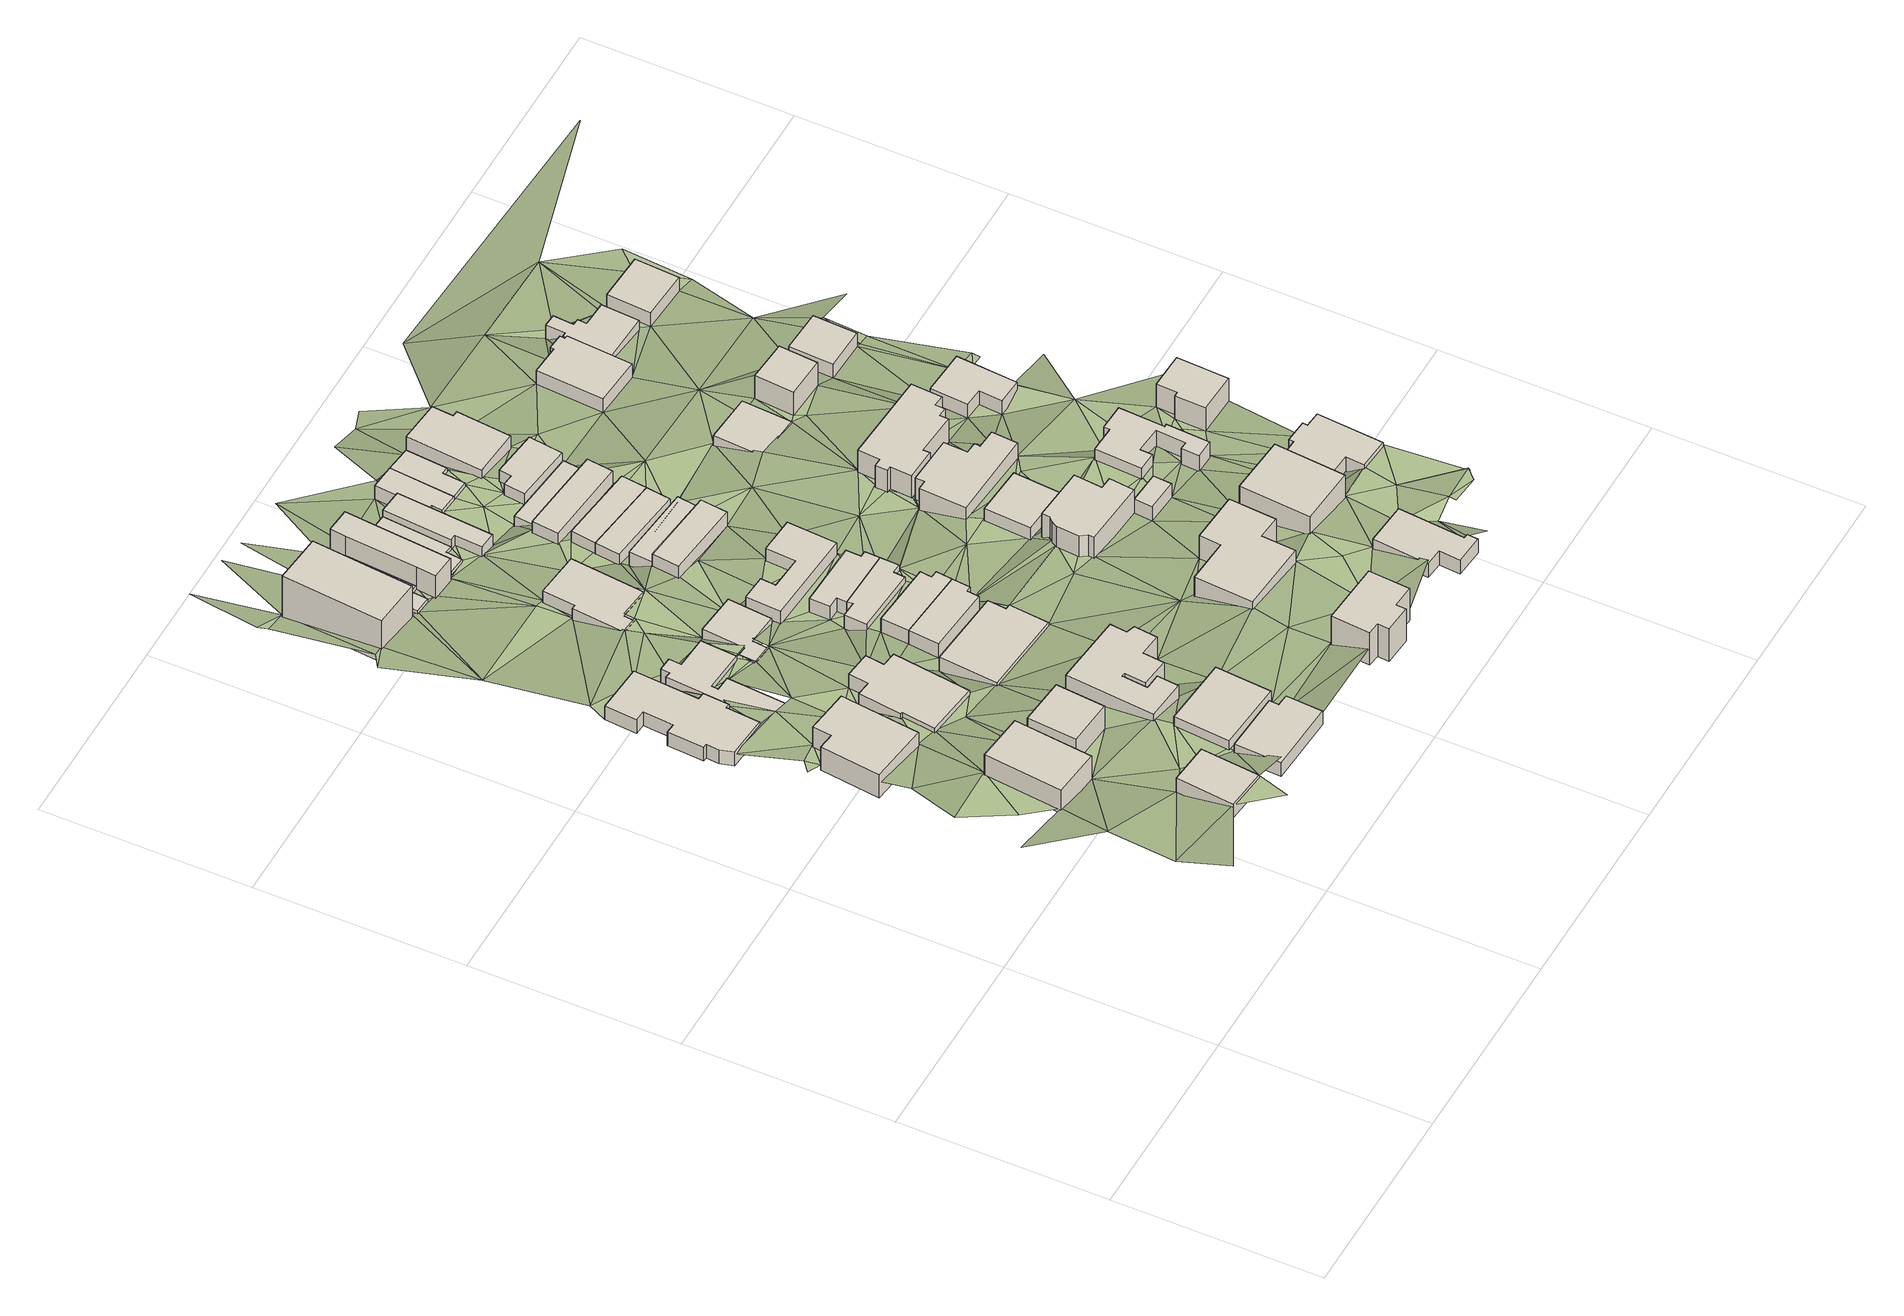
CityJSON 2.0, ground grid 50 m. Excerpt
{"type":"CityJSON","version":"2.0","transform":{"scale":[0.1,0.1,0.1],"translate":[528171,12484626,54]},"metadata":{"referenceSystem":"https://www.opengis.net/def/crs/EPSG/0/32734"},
"CityObjects":{
"building1":{"type":"Building","attributes":{"address":"43 Upper Cambridge Street Walmer Estate Cape Town","building":"house","building:levels":1,"building_height":4.1,"plus_code":"4FRW3C7W+88M","ground_height":109.91,"roof_height":114.01},"geometry":[{"type":"Solid","lod":"1","boundaries":[[[[0,1,2,3]],[[1,4,5,2]],[[4,6,7,5]],[[6,0,3,7]],[[3,2,5,7]],[[6,4,1,0]]]]}]},
"building2":{"type":"Building","attributes":{"address":"28 Eden Road Walmer Estate Cape Town","building":"house","building:levels":2,"building_height":6.9,"plus_code":"4FRW3C7W+F78","ground_height":105.94,"roof_height":112.84},"geometry":[{"type":"Solid","lod":"1","boundaries":[[[[8,9,10,11]],[[9,12,13,10]],[[12,14,15,13]],[[14,8,11,15]],[[11,10,13,15]],[[14,12,9,8]]]]}]},
"building3":{"type":"Building","attributes":{"address":"23 Eden Road Walmer Estate Cape Town","building":"house","building:levels":2,"building_height":6.9,"plus_code":"4FRW3C7W+J72","ground_height":98.59,"roof_height":105.49},"geometry":[{"type":"Solid","lod":"1","boundaries":[[[[16,17,18,19]],[[17,20,21,18]],[[20,22,23,21]],[[22,24,25,23]],[[24,26,27,25]],[[26,16,19,27]],[[19,18,21,23,25,27]],[[26,24,22,20,17,16]]]]}]},
"building4":{"type":"Building","attributes":{"address":"30 Eden Road Walmer Estate Cape Town","building":"house","building:levels":2,"building_height":6.9,"plus_code":"4FRW3C7W+F88","ground_height":105.94,"roof_height":112.84},"geometry":[{"type":"Solid","lod":"1","boundaries":[[[[28,29,30,31]],[[29,32,33,30]],[[32,34,35,33]],[[34,28,31,35]],[[31,30,33,35]],[[34,32,29,28]]]]}]},
"building5":{"type":"Building","attributes":{"address":"96 Chester Road Walmer Estate Cape Town","building":"house","building:levels":1,"building_height":4.1,"plus_code":"4FRW3C7W+Q65","ground_height":93.2,"roof_height":97.3},"geometry":[{"type":"Solid","lod":"1","boundaries":[[[[36,37,38,39]],[[37,40,41,38]],[[40,42,43,41]],[[42,44,45,43]],[[44,46,47,45]],[[46,48,49,47]],[[48,50,51,49]],[[50,52,53,51]],[[52,54,55,53]],[[54,56,57,55]],[[56,58,59,57]],[[58,60,61,59]],[[60,62,63,61]],[[62,64,65,63]],[[64,36,39,65]],[[39,38,41,43,45,47,49,51,53,55,57,59,61,63,65]],[[64,62,60,58,56,54,52,50,48,46,44,42,40,37,36]]]]}]},
"building6":{"type":"Building","attributes":{"address":"94 Upper Melbourne Road Walmer Estate Cape Town","building":"house","building:levels":1,"building_height":4.1,"plus_code":"4FRW3C7W+8C6","ground_height":107.97,"roof_height":112.07},"geometry":[{"type":"Solid","lod":"1","boundaries":[[[[66,67,68,69]],[[67,70,71,68]],[[70,72,73,71]],[[72,74,75,73]],[[74,76,77,75]],[[76,66,69,77]],[[69,68,71,73,75,77]],[[76,74,72,70,67,66]]]]}]},
"building7":{"type":"Building","attributes":{"address":"92 Upper Melbourne Road Walmer Estate Cape Town","building":"house","building:levels":1,"building_height":4.1,"plus_code":"4FRW3C7W+9C6","ground_height":107.97,"roof_height":112.07},"geometry":[{"type":"Solid","lod":"1","boundaries":[[[[78,79,80,81]],[[79,82,83,80]],[[82,84,85,83]],[[84,78,81,85]],[[81,80,83,85]],[[84,82,79,78]]]]}]},
"building8":{"type":"Building","attributes":{"address":"25 Eden Road Walmer Estate Cape Town","building":"house","building:levels":1,"building_height":4.1,"plus_code":"4FRW3C7W+J89","ground_height":98.59,"roof_height":102.69},"geometry":[{"type":"Solid","lod":"1","boundaries":[[[[86,87,88,89]],[[87,90,91,88]],[[90,92,93,91]],[[92,94,95,93]],[[94,96,97,95]],[[96,98,99,97]],[[98,100,101,99]],[[100,102,103,101]],[[102,104,105,103]],[[104,86,89,105]],[[89,88,91,93,95,97,99,101,103,105]],[[104,102,100,98,96,94,92,90,87,86]]]]}]},
"building9":{"type":"Building","attributes":{"address":"98 Chester Road Walmer Estate Cape Town","building":"house","building:levels":1,"building_height":4.1,"plus_code":"4FRW3C7W+P79","ground_height":92.16,"roof_height":96.26},"geometry":[{"type":"Solid","lod":"1","boundaries":[[[[106,107,108,109]],[[107,110,111,108]],[[110,112,113,111]],[[112,114,115,113]],[[114,116,117,115]],[[116,118,119,117]],[[118,120,121,119]],[[120,122,123,121]],[[122,124,125,123]],[[124,126,127,125]],[[126,128,129,127]],[[128,106,109,129]],[[109,108,111,113,115,117,119,121,123,125,127,129]],[[128,126,124,122,120,118,116,114,112,110,107,106]]]]}]},
"building10":{"type":"Building","attributes":{"address":"90 Upper Melbourne Road Walmer Estate Cape Town","building":"house","building:levels":2,"building_height":6.9,"plus_code":"4FRW3C7W+CCW","ground_height":104.28,"roof_height":111.18},"geometry":[{"type":"Solid","lod":"1","boundaries":[[[[130,131,132,133]],[[131,134,135,132]],[[134,136,137,135]],[[136,138,139,137]],[[138,140,141,139]],[[140,142,143,141]],[[142,144,145,143]],[[144,146,147,145]],[[146,148,149,147]],[[148,150,151,149]],[[150,152,153,151]],[[152,154,155,153]],[[154,156,157,155]],[[156,130,133,157]],[[133,132,135,137,139,141,143,145,147,149,151,153,155,157]],[[156,154,152,150,148,146,144,142,140,138,136,134,131,130]]]]}]},
"building11":{"type":"Building","attributes":{"address":"100 Chester Road Walmer Estate Cape Town","building":"house","building:levels":1,"building_height":4.1,"plus_code":"4FRW3C7W+Q98","ground_height":90.75,"roof_height":94.85},"geometry":[{"type":"Solid","lod":"1","boundaries":[[[[158,159,160,161]],[[159,162,163,160]],[[162,164,165,163]],[[164,166,167,165]],[[166,168,169,167]],[[168,170,171,169]],[[170,172,173,171]],[[172,158,161,173]],[[161,160,163,165,167,169,171,173]],[[172,170,168,166,164,162,159,158]]]]}]},
"building12":{"type":"Building","attributes":{"address":"88 Eden Road Walmer Estate Cape Town","building":"house","building:levels":1,"building_height":4.1,"plus_code":"4FRW3C7W+HC8","ground_height":96.75,"roof_height":100.85},"geometry":[{"type":"Solid","lod":"1","boundaries":[[[[174,175,176,177]],[[175,178,179,176]],[[178,180,181,179]],[[180,182,183,181]],[[182,184,185,183]],[[184,174,177,185]],[[177,176,179,181,183,185]],[[184,182,180,178,175,174]]]]}]},
"building13":{"type":"Building","attributes":{"address":"42 Coronation Road Walmer Estate Cape Town","building":"house","building:levels":4,"building_height":12.5,"plus_code":"4FRW3C8W+27W","ground_height":80.48,"roof_height":92.98},"geometry":[{"type":"Solid","lod":"1","boundaries":[[[[186,187,188,189]],[[187,190,191,188]],[[190,192,193,191]],[[192,186,189,193]],[[189,188,191,193]],[[192,190,187,186]]]]}]},
"building14":{"type":"Building","attributes":{"address":"86 Upper Melbourne Road Walmer Estate Cape Town","building":"house","building:levels":1,"building_height":4.1,"plus_code":"4FRW3C7W+JC9","ground_height":96.75,"roof_height":100.85},"geometry":[{"type":"Solid","lod":"1","boundaries":[[[[194,195,196,197]],[[195,198,199,196]],[[198,200,201,199]],[[200,202,203,201]],[[202,204,205,203]],[[204,194,197,205]],[[197,196,199,201,203,205]],[[204,202,200,198,195,194]]]]}]},
"building15":{"type":"Building","attributes":{"address":"63 Chester Road Walmer Estate Cape Town","building":"house","building:levels":1,"building_height":4.1,"plus_code":"4FRW3C7W+V97","ground_height":87.23,"roof_height":91.33},"geometry":[{"type":"Solid","lod":"1","boundaries":[[[[206,207,208,209]],[[207,210,211,208]],[[210,212,213,211]],[[212,214,215,213]],[[214,216,217,215]],[[216,218,219,217]],[[218,220,221,219]],[[220,206,209,221]],[[209,208,211,213,215,217,219,221]],[[220,218,216,214,212,210,207,206]]]]}]},
"building16":{"type":"Building","attributes":{"address":"84 Upper Melbourne Road Walmer Estate Cape Town","building":"house","building:levels":1,"building_height":4.1,"plus_code":"4FRW3C7W+JCQ","ground_height":96.75,"roof_height":100.85},"geometry":[{"type":"Solid","lod":"1","boundaries":[[[[195,194,197,196]],[[194,222,223,197]],[[222,224,225,223]],[[224,226,227,225]],[[226,228,229,227]],[[228,195,196,229]],[[196,197,223,225,227,229]],[[228,226,224,222,194,195]]]]}]},
"building17":{"type":"Building","attributes":{"address":"46 Coronation Road Walmer Estate Cape Town","building":"house","building:levels":1,"building_height":4.1,"plus_code":"4FRW3C8W+28V","ground_height":80.48,"roof_height":84.58},"geometry":[{"type":"Solid","lod":"1","boundaries":[[[[230,231,232,233]],[[231,234,235,232]],[[234,236,237,235]],[[236,238,239,237]],[[238,240,241,239]],[[240,230,233,241]],[[233,232,235,237,239,241]],[[240,238,236,234,231,230]]]]}]},
"building18":{"type":"Building","attributes":{"address":"47 Upper Cambridge Street Walmer Estate Cape Town","building":"house","building:levels":3,"building_height":9.7,"plus_code":"4FRW3C7W+8H7","ground_height":104.45,"roof_height":114.15},"geometry":[{"type":"Solid","lod":"1","boundaries":[[[[242,243,244,245]],[[243,246,247,244]],[[246,248,249,247]],[[248,250,251,249]],[[250,252,253,251]],[[252,254,255,253]],[[254,256,257,255]],[[256,242,245,257]],[[245,244,247,249,251,253,255,257]],[[256,254,252,250,248,246,243,242]]]]}]},
"building19":{"type":"Building","attributes":{"address":"82 Upper Melbourne Road Walmer Estate Cape Town","building":"house","building:levels":1,"building_height":4.1,"plus_code":"4FRW3C7W+MFC","ground_height":93.69,"roof_height":97.79},"geometry":[{"type":"Solid","lod":"1","boundaries":[[[[258,259,260,261]],[[259,262,263,260]],[[262,264,265,263]],[[264,266,267,265]],[[266,268,269,267]],[[268,270,271,269]],[[270,272,273,271]],[[272,258,261,273]],[[261,260,263,265,267,269,271,273]],[[272,270,268,266,264,262,259,258]]]]}]},
"building20":{"type":"Building","attributes":{"address":"80 Upper Melbourne Road Walmer Estate Cape Town","building":"house","building:levels":1,"building_height":4.1,"plus_code":"4FRW3C7W+PF2","ground_height":93.69,"roof_height":97.79},"geometry":[{"type":"Solid","lod":"1","boundaries":[[[[258,274,275,261]],[[274,276,277,275]],[[276,278,279,277]],[[278,280,281,279]],[[280,282,283,281]],[[282,284,285,283]],[[284,259,260,285]],[[259,258,261,260]],[[261,275,277,279,281,283,285,260]],[[259,284,282,280,278,276,274,258]]]]}]},
"building21":{"type":"Building","attributes":{"address":"48 Coronation Road Walmer Estate Cape Town","building":"house","building:levels":3,"building_height":9.7,"plus_code":"4FRW3C8W+28Q","ground_height":80.48,"roof_height":90.18},"geometry":[{"type":"Solid","lod":"1","boundaries":[[[[230,240,286,287]],[[240,288,289,286]],[[288,290,291,289]],[[290,292,293,291]],[[292,294,295,293]],[[294,230,287,295]],[[287,286,289,291,293,295]],[[294,292,290,288,240,230]]]]}]},
"building22":{"type":"Building","attributes":{"address":"Sunny Haven Educare 78 Upper Melbourne Road Walmer Estate Cape Town","building":"kindergarten","building:levels":1,"building_height":4.1,"plus_code":"4FRW3C7W+QF4","ground_height":92.75,"roof_height":96.85},"geometry":[{"type":"Solid","lod":"1","boundaries":[[[[296,297,298,299]],[[297,300,301,298]],[[300,302,303,301]],[[302,304,305,303]],[[304,306,307,305]],[[306,308,309,307]],[[308,310,311,309]],[[310,296,299,311]],[[299,298,301,303,305,307,309,311]],[[310,308,306,304,302,300,297,296]]]]}]},
"building23":{"type":"Building","attributes":{"address":"50 Coronation Road Walmer Estate Cape Town","building":"house","building:levels":1,"building_height":4.1,"plus_code":"4FRW3C8W+29P","ground_height":80.48,"roof_height":84.58},"geometry":[{"type":"Solid","lod":"1","boundaries":[[[[312,313,314,315]],[[313,316,317,314]],[[316,318,319,317]],[[318,320,321,319]],[[320,322,323,321]],[[322,312,315,323]],[[315,314,317,319,321,323]],[[322,320,318,316,313,312]]]]}]},
"building24":{"type":"Building","attributes":{"address":"76 Chester Road Walmer Estate Cape Town","building":"house","building:levels":1,"building_height":4.1,"plus_code":"4FRW3C7W+RFM","ground_height":89.58,"roof_height":93.68},"geometry":[{"type":"Solid","lod":"1","boundaries":[[[[324,325,326,327]],[[325,328,329,326]],[[328,330,331,329]],[[330,324,327,331]],[[327,326,329,331]],[[330,328,325,324]]]]}]},
"building25":{"type":"Building","attributes":{"address":"52 Coronation Road Walmer Estate Cape Town","building":"house","building:levels":2,"building_height":6.9,"plus_code":"4FRW3C8W+2CJ","ground_height":79.65,"roof_height":86.55},"geometry":[{"type":"Solid","lod":"1","boundaries":[[[[332,333,334,335]],[[333,336,337,334]],[[336,338,339,337]],[[338,340,341,339]],[[340,342,343,341]],[[342,332,335,343]],[[335,334,337,339,341,343]],[[342,340,338,336,333,332]]]]}]},
"building26":{"type":"Building","attributes":{"address":"34 Eden Road Walmer Estate Cape Town","building":"house","building:levels":2,"building_height":6.9,"plus_code":"4FRW3C7W+CJJ","ground_height":100.74,"roof_height":107.64},"geometry":[{"type":"Solid","lod":"1","boundaries":[[[[344,345,346,347]],[[345,348,349,346]],[[348,350,351,349]],[[350,352,353,351]],[[352,354,355,353]],[[354,356,357,355]],[[356,358,359,357]],[[358,344,347,359]],[[347,346,349,351,353,355,357,359]],[[358,356,354,352,350,348,345,344]]]]}]},
"building27":{"type":"Building","attributes":{"address":"74 Upper Melbourne Road Walmer Estate Cape Town","building":"house","building:levels":1,"building_height":4.1,"plus_code":"4FRW3C7W+VF3","ground_height":87.23,"roof_height":91.33},"geometry":[{"type":"Solid","lod":"1","boundaries":[[[[360,361,362,363]],[[361,364,365,362]],[[364,366,367,365]],[[366,360,363,367]],[[363,362,365,367]],[[366,364,361,360]]]]}]},
"building28":{"type":"Building","attributes":{"address":"72 Upper Melbourne Road Walmer Estate Cape Town","building":"house","building:levels":1,"building_height":4.1,"plus_code":"4FRW3C7W+VFM","ground_height":85.78,"roof_height":89.88},"geometry":[{"type":"Solid","lod":"1","boundaries":[[[[368,369,370,371]],[[369,372,373,370]],[[372,374,375,373]],[[374,368,371,375]],[[371,370,373,375]],[[374,372,369,368]]]]}]},
"building29":{"type":"Building","attributes":{"address":"70 Upper Melbourne Road Walmer Estate Cape Town","building":"house","building:levels":1,"building_height":4.1,"plus_code":"4FRW3C7W+WF3","ground_height":85.78,"roof_height":89.88},"geometry":[{"type":"Solid","lod":"1","boundaries":[[[[368,374,375,371]],[[374,376,377,375]],[[376,378,379,377]],[[378,368,371,379]],[[371,375,377,379]],[[378,376,374,368]]]]}]},
"building30":{"type":"Building","attributes":{"address":"68 Upper Melbourne Road Walmer Estate Cape Town","building":"house","building:levels":1,"building_height":4.1,"plus_code":"4FRW3C7W+WFP","ground_height":85.78,"roof_height":89.88},"geometry":[{"type":"Solid","lod":"1","boundaries":[[[[380,381,382,383]],[[381,384,385,382]],[[384,386,387,385]],[[386,388,389,387]],[[388,380,383,389]],[[383,382,385,387,389]],[[388,386,384,381,380]]]]}]},
"building31":{"type":"Building","attributes":{"address":"Coronation Road Walmer Estate Cape Town","building":"house","building:levels":1,"building_height":4.1,"plus_code":"4FRW3C8W+3C5","ground_height":79.65,"roof_height":83.75},"geometry":[{"type":"Solid","lod":"1","boundaries":[[[[390,391,392,393]],[[391,394,395,392]],[[394,396,397,395]],[[396,398,399,397]],[[398,400,401,399]],[[400,390,393,401]],[[393,392,395,397,399,401]],[[400,398,396,394,391,390]]]]}]},
"building32":{"type":"Building","attributes":{"address":"85 Upper Melbourne Road Walmer Estate Cape Town","building":"house","building:levels":2,"building_height":6.9,"plus_code":"4FRW3C7W+HJ6","ground_height":97.58,"roof_height":104.48},"geometry":[{"type":"Solid","lod":"1","boundaries":[[[[402,403,404,405]],[[403,406,407,404]],[[406,408,409,407]],[[408,410,411,409]],[[410,412,413,411]],[[412,414,415,413]],[[414,416,417,415]],[[416,418,419,417]],[[418,420,421,419]],[[420,422,423,421]],[[422,402,405,423]],[[405,404,407,409,411,413,415,417,419,421,423]],[[422,420,418,416,414,412,410,408,406,403,402]]]]}]},
"building33":{"type":"Building","attributes":{"address":"49 Upper Cambridge Street Walmer Estate Cape Town","building":"house","building:levels":1,"building_height":4.1,"plus_code":"4FRW3C7W+8MH","ground_height":102.67,"roof_height":106.77},"geometry":[{"type":"Solid","lod":"1","boundaries":[[[[424,425,426,427]],[[425,428,429,426]],[[428,430,431,429]],[[430,432,433,431]],[[432,434,435,433]],[[434,436,437,435]],[[436,438,439,437]],[[438,424,427,439]],[[427,426,429,431,433,435,437,439]],[[438,436,434,432,430,428,425,424]]]]}]},
"building34":{"type":"Building","attributes":{"address":"66 Upper Melbourne Road Walmer Estate Cape Town","building":"house","building:levels":1,"building_height":4.1,"plus_code":"4FRW3C7W+XF4","ground_height":81.94,"roof_height":86.04},"geometry":[{"type":"Solid","lod":"1","boundaries":[[[[440,441,442,443]],[[441,444,445,442]],[[444,446,447,445]],[[446,440,443,447]],[[443,442,445,447]],[[446,444,441,440]]]]}]},
"building35":{"type":"Building","attributes":{"address":"83 Upper Melbourne Road Walmer Estate Cape Town","building":"house","building:levels":1,"building_height":4.1,"plus_code":"4FRW3C7W+JJ6","ground_height":94.77,"roof_height":98.87},"geometry":[{"type":"Solid","lod":"1","boundaries":[[[[448,449,450,451]],[[449,452,453,450]],[[452,454,455,453]],[[454,448,451,455]],[[451,450,453,455]],[[454,452,449,448]]]]}]},
"building36":{"type":"Building","attributes":{"address":"Coronation Road Walmer Estate Cape Town","building":"house","building:levels":1,"building_height":4.1,"plus_code":"4FRW3C8W+3F7","ground_height":79.65,"roof_height":83.75},"geometry":[{"type":"Solid","lod":"1","boundaries":[[[[400,456,457,401]],[[456,458,459,457]],[[458,460,461,459]],[[460,462,463,461]],[[462,390,393,463]],[[390,400,401,393]],[[401,457,459,461,463,393]],[[390,462,460,458,456,400]]]]}]},
"building37":{"type":"Building","attributes":{"address":"Cape Town","building":"house","building:levels":1,"building_height":4.1,"plus_code":"4FRW3C7W+XGJ","ground_height":81.94,"roof_height":86.04},"geometry":[{"type":"Solid","lod":"1","boundaries":[[[[464,465,466,467]],[[465,468,469,466]],[[468,470,471,469]],[[470,472,473,471]],[[472,474,475,473]],[[474,464,467,475]],[[467,466,469,471,473,475]],[[474,472,470,468,465,464]]]]}]},
"building38":{"type":"Building","attributes":{"address":"Walmer Estate Cape Town","building":"garage","building:levels":1,"building_height":4.1,"plus_code":"4FRW3C7W+GMC","ground_height":97.58,"roof_height":101.68},"geometry":[{"type":"Solid","lod":"1","boundaries":[[[[403,476,477,478]],[[476,479,480,477]],[[479,481,482,480]],[[481,403,478,482]],[[478,477,480,482]],[[481,479,476,403]]]]}]},
"building39":{"type":"Building","attributes":{"address":"36 Eden Road Walmer Estate Cape Town","building":"house","building:levels":3,"building_height":9.7,"plus_code":"4FRW3C7W+CMH","ground_height":99.13,"roof_height":108.83},"geometry":[{"type":"Solid","lod":"1","boundaries":[[[[483,484,485,486]],[[484,487,488,485]],[[487,489,490,488]],[[489,483,486,490]],[[486,485,488,490]],[[489,487,484,483]]]]}]},
"building40":{"type":"Building","attributes":{"address":"81 Upper Melbourne Road Walmer Estate Cape Town","building":"house","building:levels":2,"building_height":6.9,"plus_code":"4FRW3C7W+MJF","ground_height":91.71,"roof_height":98.61},"geometry":[{"type":"Solid","lod":"1","boundaries":[[[[491,492,493,494]],[[492,495,496,493]],[[495,497,498,496]],[[497,499,500,498]],[[499,501,502,500]],[[501,503,504,502]],[[503,505,506,504]],[[505,507,508,506]],[[507,509,510,508]],[[509,491,494,510]],[[494,493,496,498,500,502,504,506,508,510]],[[509,507,505,503,501,499,497,495,492,491]]]]}]},
"building41":{"type":"Building","attributes":{"address":"60 Coronation Road Cape Town","building":"retail","building:levels":2,"building_height":6.9,"plus_code":"4FRW3C8W+2GM","ground_height":78.35,"roof_height":85.25},"geometry":[{"type":"Solid","lod":"1","boundaries":[[[[511,512,513,514]],[[512,515,516,513]],[[515,517,518,516]],[[517,519,520,518]],[[519,521,522,520]],[[521,511,514,522]],[[514,513,516,518,520,522]],[[521,519,517,515,512,511]]]]}]},
"building42":{"type":"Building","attributes":{"address":"104 Chester Road Walmer Estate Cape Town","building":"house","building:levels":2,"building_height":6.9,"plus_code":"4FRW3C7W+PJH","ground_height":91.71,"roof_height":98.61},"geometry":[{"type":"Solid","lod":"1","boundaries":[[[[523,524,525,526]],[[524,527,528,525]],[[527,529,530,528]],[[529,531,532,530]],[[531,533,534,532]],[[533,535,536,534]],[[535,537,538,536]],[[537,539,540,538]],[[539,541,542,540]],[[541,543,544,542]],[[543,545,546,544]],[[545,547,548,546]],[[547,549,550,548]],[[549,523,526,550]],[[526,525,528,530,532,534,536,538,540,542,544,546,548,550]],[[549,547,545,543,541,539,537,535,533,531,529,527,524,523]]]]}]},
"building43":{"type":"Building","attributes":{"address":"31 Eden Road Walmer Estate Cape Town","building":"house","building:levels":2,"building_height":6.9,"plus_code":"4FRW3C7W+HM5","ground_height":93.24,"roof_height":100.14},"geometry":[{"type":"Solid","lod":"1","boundaries":[[[[551,552,553,554]],[[552,555,556,553]],[[555,557,558,556]],[[557,559,560,558]],[[559,561,562,560]],[[561,563,564,562]],[[563,565,566,564]],[[565,567,568,566]],[[567,569,570,568]],[[569,571,572,570]],[[571,573,574,572]],[[573,575,576,574]],[[575,577,578,576]],[[577,551,554,578]],[[554,553,556,558,560,562,564,566,568,570,572,574,576,578]],[[577,575,573,571,569,567,565,563,561,559,557,555,552,551]]]]}]},
"building44":{"type":"Building","attributes":{"address":"65 Chester Road Walmer Estate Cape Town","building":"house","building:levels":1,"building_height":4.1,"plus_code":"4FRW3C7W+RJW","ground_height":84.01,"roof_height":88.11},"geometry":[{"type":"Solid","lod":"1","boundaries":[[[[579,580,581,582]],[[580,583,584,581]],[[583,585,586,584]],[[585,579,582,586]],[[582,581,584,586]],[[585,583,580,579]]]]}]},
"building45":{"type":"Building","attributes":{"address":"38 Eden Road Walmer Estate Cape Town","building":"house","building:levels":1,"building_height":4.1,"plus_code":"4FRW3C7W+CQF","ground_height":99.13,"roof_height":103.23},"geometry":[{"type":"Solid","lod":"1","boundaries":[[[[587,588,589,590]],[[588,591,592,589]],[[591,593,594,592]],[[593,595,596,594]],[[595,597,598,596]],[[597,599,600,598]],[[599,601,602,600]],[[601,603,604,602]],[[603,605,606,604]],[[605,587,590,606]],[[590,589,592,594,596,598,600,602,604,606]],[[605,603,601,599,597,595,593,591,588,587]]]]}]},
"building46":{"type":"Building","attributes":{"address":"67 Chester Road Walmer Estate Cape Town","building":"house","building:levels":2,"building_height":6.9,"plus_code":"4FRW3C7W+RMP","ground_height":88.01,"roof_height":94.91},"geometry":[{"type":"Solid","lod":"1","boundaries":[[[[607,608,609,610]],[[608,611,612,609]],[[611,613,614,612]],[[613,607,610,614]],[[610,609,612,614]],[[613,611,608,607]]]]}]},
"building47":{"type":"Building","attributes":{"address":"106 Chester Road Walmer Estate Cape Town","building":"house","building:levels":1,"building_height":4.1,"plus_code":"4FRW3C7W+PP9","ground_height":90.15,"roof_height":94.25},"geometry":[{"type":"Solid","lod":"1","boundaries":[[[[615,616,617,618]],[[616,619,620,617]],[[619,621,622,620]],[[621,623,624,622]],[[623,625,626,624]],[[625,615,618,626]],[[618,617,620,622,624,626]],[[625,623,621,619,616,615]]]]}]},
"building48":{"type":"Building","attributes":{"address":"62 Coronation Road Walmer Estate Cape Town","building":"house","building:levels":1,"building_height":4.1,"plus_code":"4FRW3C7W+XJX","ground_height":80.34,"roof_height":84.44},"geometry":[{"type":"Solid","lod":"1","boundaries":[[[[627,628,629,630]],[[628,631,632,629]],[[631,633,634,632]],[[633,635,636,634]],[[635,637,638,636]],[[637,639,640,638]],[[639,641,642,640]],[[641,627,630,642]],[[630,629,632,634,636,638,640,642]],[[641,639,637,635,633,631,628,627]]]]}]},
"building49":{"type":"Building","attributes":{"address":"33 Eden Road Walmer Estate Cape Town","building":"house","building:levels":2,"building_height":6.9,"plus_code":"4FRW3C7W+GQQ","ground_height":96.02,"roof_height":102.92},"geometry":[{"type":"Solid","lod":"1","boundaries":[[[[643,644,645,646]],[[644,647,648,645]],[[647,649,650,648]],[[649,651,652,650]],[[651,653,654,652]],[[653,643,646,654]],[[646,645,648,650,652,654]],[[653,651,649,647,644,643]]]]}]},
"building50":{"type":"Building","attributes":{"address":"69 Chester Road Walmer Estate Cape Town","building":"house","building:levels":1,"building_height":4.1,"plus_code":"4FRW3C7W+RPQ","ground_height":86.42,"roof_height":90.52},"geometry":[{"type":"Solid","lod":"1","boundaries":[[[[655,656,657,658]],[[656,659,660,657]],[[659,661,662,660]],[[661,655,658,662]],[[658,657,660,662]],[[661,659,656,655]]]]}]},
"building51":{"type":"Building","attributes":{"address":"64 Coronation Road Walmer Estate Cape Town","building":"house","building:levels":1,"building_height":4.1,"plus_code":"4FRW3C7W+XPR","ground_height":77,"roof_height":81.1},"geometry":[{"type":"Solid","lod":"1","boundaries":[[[[663,664,665,666]],[[664,667,668,665]],[[667,669,670,668]],[[669,671,672,670]],[[671,673,674,672]],[[673,675,676,674]],[[675,677,678,676]],[[677,679,680,678]],[[679,681,682,680]],[[681,663,666,682]],[[666,665,668,670,672,674,676,678,680,682]],[[681,679,677,675,673,671,669,667,664,663]]]]}]},
"building52":{"type":"Building","attributes":{"address":"66 Coronation Road Walmer Estate Cape Town","building":"house","building:levels":1,"building_height":4.1,"plus_code":"4FRW3C7W+XQV","ground_height":78.98,"roof_height":83.08},"geometry":[{"type":"Solid","lod":"1","boundaries":[[[[683,684,685,686]],[[684,687,688,685]],[[687,689,690,688]],[[689,683,686,690]],[[686,685,688,690]],[[689,687,684,683]]]]}]},
"terrain1":{"type":"TINRelief","geometry":[{"type":"CompositeSurface","lod":"1","boundaries":[[[691,692,693]],[[694,695,696]],[[694,693,1]],[[1,693,692]],[[697,698,699]],[[694,14,695]],[[695,698,697]],[[700,699,698]],[[1,14,694]],[[692,701,702]],[[703,700,704]],[[704,700,698]],[[705,706,707]],[[1,708,14]],[[0,708,1]],[[709,707,706]],[[706,710,709]],[[709,711,707]],[[28,8,14]],[[712,0,702]],[[702,713,712]],[[714,698,8]],[[714,704,698]],[[715,14,708]],[[29,28,14]],[[8,28,34]],[[711,709,716]],[[717,708,0]],[[0,712,718]],[[711,716,719]],[[718,717,0]],[[14,715,29]],[[34,720,8]],[[717,715,708]],[[709,16,716]],[[704,714,721]],[[714,8,720]],[[704,721,16]],[[722,721,714]],[[723,719,716]],[[72,718,712]],[[719,723,724]],[[32,720,34]],[[716,16,725]],[[726,37,36]],[[96,16,721]],[[727,723,716]],[[728,714,720]],[[29,715,729]],[[730,715,717]],[[731,723,727]],[[29,729,32]],[[732,731,727]],[[92,16,96]],[[725,16,92]],[[718,72,79]],[[36,732,727]],[[32,733,720]],[[96,94,92]],[[734,735,736]],[[728,720,733]],[[727,106,36]],[[72,70,67]],[[730,717,82]],[[727,107,106]],[[733,32,729]],[[140,138,144]],[[79,72,67]],[[136,144,138]],[[736,725,737]],[[106,128,36]],[[738,726,36]],[[144,142,140]],[[739,734,736]],[[740,741,742]],[[92,743,725]],[[744,741,726]],[[144,136,146]],[[136,730,146]],[[740,742,745]],[[725,743,737]],[[82,146,730]],[[728,733,175]],[[737,746,736]],[[746,739,736]],[[36,128,747]],[[728,175,86]],[[128,748,749]],[[86,90,87]],[[92,90,743]],[[750,751,67]],[[733,729,156]],[[746,737,752]],[[752,739,746]],[[753,742,741]],[[744,726,738]],[[739,752,749]],[[79,67,754]],[[36,747,738]],[[146,82,150]],[[747,128,749]],[[745,742,755]],[[150,148,146]],[[749,752,756]],[[198,86,175]],[[228,90,86]],[[757,745,755]],[[758,82,79]],[[759,753,741]],[[756,760,749]],[[86,198,195]],[[744,761,741]],[[761,759,741]],[[90,264,743]],[[749,760,747]],[[762,757,755]],[[228,86,195]],[[228,763,90]],[[764,733,156]],[[67,751,754]],[[765,766,743]],[[154,152,156]],[[90,763,264]],[[747,767,738]],[[767,747,760]],[[755,768,762]],[[82,769,150]],[[79,754,758]],[[770,198,175]],[[743,771,765]],[[771,743,282]],[[743,264,282]],[[772,767,760]],[[773,744,774]],[[152,150,775]],[[769,82,758]],[[767,772,776]],[[761,744,773]],[[759,231,753]],[[156,152,775]],[[771,777,765]],[[778,759,761]],[[772,760,158]],[[759,778,779]],[[765,777,158]],[[280,771,282]],[[264,259,282]],[[200,198,770]],[[259,264,262]],[[780,763,228]],[[775,764,156]],[[231,192,753]],[[282,259,284]],[[779,778,781]],[[779,781,782]],[[761,773,783]],[[783,778,761]],[[158,777,784]],[[775,150,769]],[[785,755,192]],[[770,786,787]],[[158,788,772]],[[204,770,787]],[[226,780,228]],[[242,758,754]],[[200,770,204]],[[771,280,789]],[[294,192,231]],[[202,200,204]],[[783,773,790]],[[764,791,787]],[[792,158,784]],[[793,794,784]],[[231,230,294]],[[795,772,788]],[[214,790,773]],[[792,788,158]],[[192,294,796]],[[764,775,791]],[[783,797,798]],[[799,214,772]],[[366,772,795]],[[800,775,769]],[[222,226,224]],[[313,783,798]],[[799,772,366]],[[796,801,192]],[[758,802,769]],[[803,784,794]],[[790,797,783]],[[804,226,222]],[[804,780,226]],[[784,803,792]],[[787,805,204]],[[278,789,280]],[[780,804,806]],[[292,783,313]],[[796,294,292]],[[758,242,802]],[[194,204,807]],[[808,214,799]],[[809,797,810]],[[214,811,790]],[[797,790,812]],[[807,222,194]],[[797,812,810]],[[791,805,787]],[[813,214,808]],[[775,800,345]],[[811,214,813]],[[278,276,274]],[[222,807,804]],[[814,791,775]],[[242,815,816]],[[792,328,788]],[[789,278,274]],[[817,790,811]],[[292,313,312]],[[817,818,790]],[[792,803,328]],[[814,775,345]],[[292,819,796]],[[820,204,805]],[[345,800,348]],[[821,807,204]],[[799,366,372]],[[204,820,821]],[[791,814,822]],[[258,823,274]],[[822,805,791]],[[824,802,242]],[[825,818,817]],[[328,803,296]],[[804,826,258]],[[274,823,789]],[[822,814,827]],[[391,292,312]],[[817,828,825]],[[816,829,242]],[[818,830,831]],[[829,824,242]],[[342,818,831]],[[832,818,825]],[[789,823,296]],[[818,832,830]],[[804,807,826]],[[811,813,388]],[[292,391,819]],[[372,366,833]],[[391,312,342]],[[830,834,831]],[[835,820,836]],[[356,802,358]],[[820,835,821]],[[837,802,824]],[[258,826,823]],[[476,814,345]],[[342,831,391]],[[807,821,838]],[[832,839,830]],[[825,840,832]],[[837,358,802]],[[328,296,841]],[[842,807,838]],[[824,829,837]],[[826,807,842]],[[823,841,296]],[[813,376,388]],[[839,832,843]],[[841,330,328]],[[832,840,844]],[[835,448,821]],[[845,819,391]],[[476,345,344]],[[403,814,476]],[[843,832,844]],[[833,330,841]],[[825,441,840]],[[837,846,358]],[[391,390,845]],[[358,846,344]],[[844,847,843]],[[826,848,823]],[[835,410,448]],[[844,849,850]],[[842,838,449]],[[851,837,829]],[[844,850,847]],[[843,852,853]],[[852,843,847]],[[854,855,856]],[[857,823,848]],[[374,372,858]],[[826,859,860]],[[860,861,826]],[[855,862,856]],[[823,863,841]],[[848,826,861]],[[462,845,390]],[[476,344,479]],[[424,851,829]],[[854,856,424]],[[863,823,857]],[[864,372,833]],[[858,376,374]],[[408,406,410]],[[344,846,479]],[[403,865,406]],[[840,441,464]],[[866,848,861]],[[388,376,858]],[[847,867,852]],[[462,867,845]],[[864,833,841]],[[403,481,865]],[[847,850,868]],[[388,858,380]],[[535,861,860]],[[867,462,852]],[[424,856,869]],[[863,857,870]],[[441,380,464]],[[871,842,449]],[[872,845,867]],[[406,865,873]],[[858,464,380]],[[858,372,864]],[[448,874,449]],[[448,410,875]],[[410,406,875]],[[863,876,841]],[[868,850,465]],[[865,481,873]],[[860,503,535]],[[877,851,424]],[[878,479,846]],[[877,424,869]],[[448,875,874]],[[875,406,873]],[[864,841,876]],[[879,880,869]],[[503,537,535]],[[881,481,479]],[[449,874,871]],[[846,483,878]],[[464,882,465]],[[481,883,873]],[[851,599,483]],[[872,867,884]],[[503,885,886]],[[868,465,882]],[[887,599,851]],[[851,877,887]],[[888,877,869]],[[869,880,888]],[[875,871,874]],[[479,878,881]],[[883,481,881]],[[537,503,539]],[[521,884,867]],[[863,889,876]],[[641,464,858]],[[868,882,517]],[[890,886,891]],[[597,483,599]],[[886,539,503]],[[521,519,517]],[[887,601,599]],[[641,882,464]],[[539,886,890]],[[888,892,877]],[[871,875,559]],[[878,483,893]],[[893,483,597]],[[894,895,883]],[[887,877,896]],[[889,863,897]],[[881,894,883]],[[517,898,521]],[[858,864,899]],[[875,900,559]],[[884,521,898]],[[877,892,896]],[[597,595,901]],[[901,593,597]],[[597,593,893]],[[902,894,881]],[[863,549,897]],[[543,541,539]],[[901,595,593]],[[890,871,623]],[[898,903,884]],[[882,639,517]],[[619,539,890]],[[899,641,858]],[[619,543,539]],[[593,651,893]],[[545,543,547]],[[639,898,517]],[[871,559,904]],[[613,889,897]],[[893,905,906]],[[639,882,641]],[[899,864,583]],[[557,907,906]],[[889,613,611]],[[543,619,547]],[[651,905,893]],[[593,591,651]],[[619,890,623]],[[889,611,583]],[[904,623,871]],[[906,905,649]],[[557,904,559]],[[607,613,897]],[[644,557,906]],[[547,616,549]],[[547,619,616]],[[905,651,649]],[[607,897,549]],[[611,899,583]],[[649,644,906]],[[623,621,619]],[[591,653,651]],[[649,647,644]],[[644,904,557]],[[627,641,899]],[[899,611,608]],[[549,616,661]],[[607,549,661]],[[898,639,908]],[[909,623,904]],[[635,639,637]],[[910,909,904]],[[608,659,899]],[[904,644,911]],[[608,607,659]],[[607,661,659]],[[639,635,908]],[[908,912,898]],[[616,655,661]],[[913,909,910]],[[909,913,615]],[[628,627,914]],[[615,655,616]],[[899,687,627]],[[910,915,913]],[[916,910,904]],[[631,628,633]],[[615,913,915]],[[633,664,635]],[[917,628,914]],[[633,628,917]],[[659,918,899]],[[914,627,919]],[[915,920,615]],[[908,635,664]],[[633,917,664]],[[921,920,915]],[[615,922,655]],[[917,923,664]],[[615,920,924]],[[918,687,899]],[[922,615,924]],[[687,919,627]],[[663,908,664]],[[656,655,922]],[[656,918,659]],[[925,926,663]],[[656,922,927]],[[927,922,924]],[[926,928,929]],[[663,926,929]],[[656,927,918]],[[919,687,684]],[[912,908,930]],[[919,684,929]],[[663,930,908]],[[689,687,918]],[[918,927,931]],[[929,930,663]],[[929,684,930]],[[918,932,689]],[[930,684,683]],[[932,683,689]],[[933,683,932]],[[930,683,933]],[[912,930,934]]]}]}
},
"vertices":[
[374,228,402],[275,237,402],[275,237,443],[374,228,443],[261,97,402],[261,97,443],[361,87,402],[361,87,443],
[283,617,362],[166,629,362],[166,629,431],[283,617,431],[146,440,362],[146,440,431],[263,428,362],[263,428,431],
[246,1003,289],[139,1016,289],[139,1016,358],[246,1003,358],[134,970,289],[134,970,358],[94,975,289],[94,975,358],[77,829,289],[77,829,358],[224,812,289],[224,812,358],
[291,478,362],[404,469,362],[404,469,431],[291,478,431],[414,587,362],[414,587,431],[301,597,362],[301,597,431],
[186,1457,235],[68,1465,235],[68,1465,276],[186,1457,276],[62,1388,235],[62,1388,276],[89,1386,235],[89,1386,276],[84,1313,235],[84,1313,276],[60,1315,235],[60,1315,276],[54,1227,235],[54,1227,276],[64,1226,235],[64,1226,276],[62,1196,235],[62,1196,276],[71,1163,235],[71,1163,276],[172,1156,235],[172,1156,276],[178,1237,235],[178,1237,276],[189,1236,235],[189,1236,276],[193,1299,235],[193,1299,276],[175,1300,235],[175,1300,276],
[603,61,382],[608,149,382],[608,149,423],[603,61,423],[579,151,382],[579,151,423],[580,174,382],[580,174,423],[435,182,382],[435,182,423],[430,70,382],[430,70,423],
[438,196,382],[606,183,382],[606,183,423],[438,196,423],[616,317,382],[616,317,423],[449,330,382],[449,330,423],
[427,973,289],[391,977,289],[391,977,330],[427,973,330],[397,1023,289],[397,1023,330],[333,1030,289],[333,1030,330],[327,982,289],[327,982,330],[292,986,289],[292,986,330],[279,881,289],[279,881,330],[284,880,289],[284,880,330],[274,799,289],[274,799,330],[404,784,289],[404,784,330],
[226,1414,224],[224,1392,224],[224,1392,265],[226,1414,265],[209,1394,224],[209,1394,265],[191,1128,224],[191,1128,265],[253,1123,224],[253,1123,265],[264,1279,224],[264,1279,265],[228,1281,224],[228,1281,265],[229,1297,224],[229,1297,265],[330,1290,224],[330,1290,265],[336,1377,224],[336,1377,265],[257,1382,224],[257,1382,265],[259,1412,224],[259,1412,265],
[463,589,345],[443,374,345],[443,374,414],[463,589,414],[541,365,345],[541,365,414],[546,418,345],[546,418,414],[507,421,345],[507,421,414],[513,483,345],[513,483,414],[522,482,345],[522,482,414],[517,430,345],[517,430,414],[587,423,345],[587,423,414],[592,474,345],[592,474,414],[646,469,345],[646,469,414],[652,525,345],[652,525,414],[631,532,345],[631,532,414],[635,573,345],[635,573,414],
[481,1386,210],[379,1395,210],[379,1395,251],[481,1386,251],[371,1292,210],[371,1292,251],[343,1294,210],[343,1294,251],[340,1251,210],[340,1251,251],[392,1246,210],[392,1246,251],[396,1286,210],[396,1286,251],[472,1280,210],[472,1280,251],
[670,876,270],[478,892,270],[478,892,311],[670,876,311],[466,751,270],[466,751,311],[670,734,270],[670,734,311],[679,830,270],[679,830,311],[666,831,270],[666,831,311],
[138,2253,108],[115,2009,108],[115,2009,232],[138,2253,232],[234,1998,108],[234,1998,232],[257,2242,108],[257,2242,232],
[692,970,270],[518,984,270],[518,984,311],[692,970,311],[511,910,270],[511,910,311],[672,897,270],[672,897,311],[675,927,270],[675,927,311],[688,926,270],[688,926,311],
[328,1550,175],[367,1546,175],[367,1546,216],[328,1550,216],[370,1572,175],[370,1572,216],[450,1564,175],[450,1564,216],[468,1746,175],[468,1746,216],[358,1757,175],[358,1757,216],[351,1678,175],[351,1678,216],[340,1679,175],[340,1679,216],
[696,1010,270],[696,1010,311],[678,1011,270],[678,1011,311],[681,1039,270],[681,1039,311],[523,1051,270],[523,1051,311],
[323,2198,108],[264,2203,108],[264,2203,148],[323,2198,148],[248,1992,108],[248,1992,148],[288,1989,108],[288,1989,148],[291,2029,108],[291,2029,148],[310,2027,108],[310,2027,148],
[990,149,347],[838,160,347],[838,160,444],[990,149,444],[831,66,347],[831,66,444],[861,63,347],[861,63,444],[859,35,347],[859,35,444],[927,30,347],[927,30,444],[928,54,347],[928,54,444],[983,50,347],[983,50,444],
[705,1145,240],[559,1149,240],[559,1149,281],[705,1145,281],[562,1135,240],[562,1135,281],[523,1137,240],[523,1137,281],[520,1083,240],[520,1083,281],[678,1073,240],[678,1073,281],[680,1101,240],[680,1101,281],[704,1100,240],[704,1100,281],
[706,1181,240],[706,1181,281],[691,1182,240],[691,1182,281],[692,1218,240],[692,1218,281],[533,1223,240],[533,1223,281],[532,1174,240],[532,1174,281],[560,1173,240],[560,1173,281],
[310,2027,205],[323,2198,205],[305,1979,108],[305,1979,205],[364,1974,108],[364,1974,205],[386,2232,108],[386,2232,205],[327,2237,108],[327,2237,205],
[718,1368,230],[630,1374,230],[630,1374,271],[718,1368,271],[626,1302,230],[626,1302,271],[545,1307,230],[545,1307,271],[547,1344,230],[547,1344,271],[486,1348,230],[486,1348,271],[481,1263,230],[481,1263,271],[711,1249,230],[711,1249,271],
[458,2180,108],[398,2185,108],[398,2185,148],[458,2180,148],[381,1980,108],[381,1980,148],[422,1977,108],[422,1977,148],[426,2016,108],[426,2016,148],[444,2014,108],[444,2014,148],
[535,1590,198],[528,1525,198],[528,1525,240],[535,1590,240],[714,1506,198],[714,1506,240],[721,1571,198],[721,1571,240],
[458,2180,99],[444,2014,99],[444,2014,168],[458,2180,168],[460,2013,99],[460,2013,168],[455,1947,99],[455,1947,168],[497,1944,99],[497,1944,168],[515,2175,99],[515,2175,168],
[1100,530,310],[977,538,310],[977,538,379],[1100,530,379],[974,486,310],[974,486,379],[866,493,310],[866,493,379],[856,352,310],[856,352,379],[1030,340,310],[1030,340,379],[1035,421,310],[1035,421,379],[1092,417,310],[1092,417,379],
[535,1590,175],[721,1571,175],[721,1571,216],[535,1590,216],[728,1629,175],[728,1629,216],[540,1647,175],[540,1647,216],
[544,1728,160],[537,1669,160],[537,1669,201],[544,1728,201],[728,1646,160],[728,1646,201],[735,1705,160],[735,1705,201],
[742,1766,160],[742,1766,201],[552,1788,160],[552,1788,201],
[753,1852,160],[564,1871,160],[564,1871,201],[753,1852,201],[540,1873,160],[540,1873,201],[534,1809,160],[534,1809,201],[746,1789,160],[746,1789,201],
[597,2234,99],[537,2239,99],[537,2239,140],[597,2234,140],[525,2109,99],[525,2109,140],[539,2107,99],[539,2107,140],[537,2081,99],[537,2081,140],[583,2077,99],[583,2077,140],
[900,744,278],[1061,732,278],[1061,732,348],[900,744,348],[1067,793,278],[1067,793,348],[1037,795,278],[1037,795,348],[1043,863,278],[1043,863,348],[913,873,278],[913,873,348],[911,853,278],[911,853,348],[901,842,278],[901,842,348],[894,828,278],[894,828,348],[890,775,278],[890,775,348],[901,758,278],[901,758,348],
[1242,207,329],[1139,215,329],[1139,215,370],[1242,207,370],[1127,80,329],[1127,80,370],[1170,76,329],[1170,76,370],[1166,25,329],[1166,25,370],[1238,19,329],[1238,19,370],[1240,46,329],[1240,46,370],[1229,47,329],[1229,47,370],
[753,1852,122],[759,1911,122],[759,1911,163],[753,1852,163],[570,1930,122],[570,1930,163],[564,1871,122],[564,1871,163],
[1033,891,250],[1041,1003,250],[1041,1003,291],[1033,891,291],[921,1011,250],[921,1011,291],[914,899,250],[914,899,291],
[629,2074,99],[629,2074,140],[633,2129,99],[633,2129,140],[650,2127,99],[650,2127,140],[658,2227,99],[658,2227,140],
[778,1923,122],[788,2005,122],[788,2005,163],[778,1923,163],[674,2018,122],[674,2018,163],[670,1988,122],[670,1988,163],[643,1991,122],[643,1991,163],[637,1939,122],[637,1939,163],
[1058,689,278],[1058,689,320],[1061,732,320],[1136,683,278],[1136,683,320],[1139,727,278],[1139,727,320],
[1274,512,294],[1133,523,294],[1133,523,391],[1274,512,391],[1119,351,294],[1119,351,391],[1260,340,294],[1260,340,391],
[907,1046,220],[1123,1035,220],[1123,1035,289],[907,1046,289],[1127,1098,220],[1127,1098,289],[1080,1101,220],[1080,1101,289],[1081,1115,220],[1081,1115,289],[1053,1117,220],[1053,1117,289],[1055,1174,220],[1055,1174,289],[937,1180,220],[937,1180,289],[936,1158,220],[936,1158,289],[913,1159,220],[913,1159,289],
[681,2238,86],[664,2054,86],[664,2054,155],[681,2238,155],[780,2044,86],[780,2044,155],[792,2176,86],[792,2176,155],[778,2178,86],[778,2178,155],[782,2229,86],[782,2229,155],
[954,1323,220],[950,1270,220],[950,1270,289],[954,1323,289],[931,1271,220],[931,1271,289],[930,1241,220],[930,1241,289],[941,1241,220],[941,1241,289],[938,1189,220],[938,1189,289],[1016,1185,220],[1016,1185,289],[1016,1201,220],[1016,1201,289],[1120,1195,220],[1120,1195,289],[1121,1216,220],[1121,1216,289],[1143,1214,220],[1143,1214,289],[1144,1238,220],[1144,1238,289],[1171,1236,220],[1171,1236,289],[1175,1310,220],[1175,1310,289],
[1293,673,235],[1298,777,235],[1298,777,304],[1293,673,304],[1291,777,235],[1291,777,304],[1296,887,235],[1296,887,304],[1232,890,235],[1232,890,304],[1231,875,235],[1231,875,304],[1167,878,235],[1167,878,304],[1161,765,235],[1161,765,304],[1207,763,235],[1207,763,304],[1208,792,235],[1208,792,304],[1272,788,235],[1272,788,304],[1268,717,235],[1268,717,304],[1249,718,235],[1249,718,304],[1247,675,235],[1247,675,304],
[939,1536,143],[1056,1529,143],[1056,1529,184],[939,1536,184],[1063,1648,143],[1063,1648,184],[946,1656,143],[946,1656,184],
[1440,497,294],[1402,500,294],[1402,500,335],[1440,497,335],[1403,512,294],[1403,512,335],[1347,516,294],[1347,516,335],[1346,504,294],[1346,504,335],[1299,507,294],[1299,507,335],[1290,392,294],[1290,392,335],[1355,387,294],[1355,387,335],[1352,343,294],[1352,343,335],[1428,337,294],[1428,337,335],
[1174,1527,183],[1181,1621,183],[1181,1621,252],[1174,1527,252],[1081,1628,183],[1081,1628,252],[1074,1533,183],[1074,1533,252],
[1327,1281,204],[1219,1288,204],[1219,1288,245],[1327,1281,245],[1213,1197,204],[1213,1197,245],[1259,1194,204],[1259,1194,245],[1255,1138,204],[1255,1138,245],[1317,1134,204],[1317,1134,245],
[1087,1916,106],[1098,2074,106],[1098,2074,147],[1087,1916,147],[1090,2075,106],[1090,2075,147],[1091,2087,106],[1091,2087,147],[1052,2090,106],[1052,2090,147],[1051,2081,106],[1051,2081,147],[980,2086,106],[980,2086,147],[969,1924,106],[969,1924,147],
[1456,833,263],[1368,836,263],[1368,836,332],[1456,833,332],[1366,786,263],[1366,786,332],[1355,786,263],[1355,786,332],[1352,713,263],[1352,713,332],[1451,709,263],[1451,709,332],
[1325,1512,167],[1329,1617,167],[1329,1617,208],[1325,1512,208],[1226,1622,167],[1226,1622,208],[1222,1516,167],[1222,1516,208],
[1165,2140,73],[1134,2142,73],[1134,2142,114],[1165,2140,114],[1132,2095,73],[1132,2095,114],[1121,2096,73],[1121,2096,114],[1115,1979,73],[1115,1979,114],[1234,1974,73],[1234,1974,114],[1239,2065,73],[1239,2065,114],[1177,2068,73],[1177,2068,114],[1178,2090,73],[1178,2090,114],[1162,2091,73],[1162,2091,114],
[1372,2054,92],[1254,2060,92],[1254,2060,133],[1372,2054,133],[1248,1954,92],[1248,1954,133],[1366,1948,92],[1366,1948,133],
[89,10,458],[261,97,441],[80,139,419],[94,305,419],[146,440,377],[8,463,377],[89,510,377],[166,629,377],[23,626,377],[89,760,339],[338,10,441],[361,87,441],[77,829,339],[224,812,323],[64,990,304],[94,975,304],[89,1010,304],[338,260,402],[139,1016,304],[134,970,304],[71,1163,271],[435,182,402],[430,70,441],[274,799,323],[443,374,402],[191,1128,304],[449,330,402],[438,196,402],[172,1156,271],[338,760,323],[279,881,323],[284,880,323],[189,1236,271],[178,1237,271],[253,1123,289],[89,1510,235],[209,1394,235],[404,784,323],[463,589,362],[541,365,382],[193,1299,271],[175,1300,271],[466,751,307],[229,1297,258],[228,1281,258],[264,1279,258],[340,1251,258],[328,1550,224],[330,1290,258],[58,1990,155],[89,1760,195],[115,2009,155],[392,1246,258],[340,1679,187],[89,2010,155],[338,1260,258],[338,1510,224],[257,1382,258],[336,1377,258],[603,61,419],[831,66,400],[343,1294,258],[234,1998,145],[838,160,363],[138,2253,115],[371,1292,258],[89,2260,115],[837,260,363],[248,1992,145],[379,1395,224],[338,1760,187],[83,2283,115],[520,1083,270],[670,734,307],[472,1280,240],[396,1286,258],[367,1546,224],[138,2469,76],[856,352,363],[670,876,307],[481,1263,240],[450,1564,224],[358,1757,187],[351,1678,187],[837,510,326],[370,1572,224],[486,1348,240],[305,1979,145],[288,1989,145],[678,1073,270],[310,2027,145],[291,2029,145],[364,1974,145],[547,1344,240],[260,2456,70],[666,831,307],[679,830,307],[528,1525,210],[711,1249,240],[455,1947,145],[837,760,292],[587,1510,210],[545,1307,240],[626,1302,240],[535,1590,210],[338,2260,108],[422,1977,145],[381,1980,145],[537,1669,175],[866,493,326],[324,2443,70],[1030,340,347],[630,1374,240],[704,1100,270],[894,828,292],[680,1101,270],[837,1010,261],[544,1728,175],[426,2016,145],[444,2014,145],[534,1809,175],[460,2013,145],[552,1788,175],[900,744,292],[983,50,382],[1127,80,382],[540,1873,175],[497,1944,136],[458,2430,70],[901,842,292],[914,899,261],[890,775,292],[837,1260,230],[1086,260,347],[570,1930,136],[913,1159,230],[901,758,292],[564,1871,175],[1139,215,347],[537,2081,136],[525,2109,136],[587,2010,136],[728,1629,198],[539,2107,136],[913,873,292],[911,853,292],[1119,351,347],[921,1011,261],[583,2077,136],[637,1939,136],[837,1510,198],[907,1046,261],[629,2074,136],[643,1991,136],[587,2260,99],[1133,523,310],[664,2054,136],[930,1241,230],[670,1988,136],[674,2018,136],[1260,340,329],[650,2127,136],[633,2129,136],[1229,47,365],[1240,46,365],[1282,135,329],[931,1271,230],[837,1760,160],[936,1158,230],[937,1180,230],[938,1189,230],[1271,15,365],[954,1323,230],[946,1656,160],[1086,760,278],[941,1241,230],[681,2238,99],[780,2044,122],[1325,131,365],[950,1270,230],[1123,1035,250],[668,2398,60],[1161,765,278],[1086,1010,250],[1167,878,278],[939,1536,198],[1335,260,329],[1247,675,263],[1323,113,365],[1391,107,365],[1249,718,263],[837,2010,122],[1207,763,278],[744,2388,48],[1053,1117,250],[1081,1115,250],[1352,343,329],[1416,132,365],[1056,1529,183],[1127,1098,250],[1080,1101,250],[1442,141,329],[1293,673,263],[1272,788,263],[1208,792,278],[1428,337,329],[1086,1510,183],[837,2260,86],[1086,1760,143],[1231,875,263],[1335,510,294],[1268,717,263],[792,2404,48],[1335,1010,235],[1335,760,263],[1298,777,263],[1291,777,263],[1086,2260,73],[1317,1134,235],[1344,1156,204],[1483,859,250],[1046,2430,5],[1335,1260,204],[1115,1979,106],[1352,1256,204],[1464,1147,186],[1121,2096,106],[1335,1760,128],[1234,1974,92],[1385,1275,204],[1383,1254,204],[1335,1510,167],[1132,2095,106],[1362,1507,167],[1162,2091,106],[1178,2090,106],[1369,1613,167],[1177,2068,106],[1239,2065,92],[1335,2260,61],[1465,1607,151],[1408,1939,92],[1421,2108,92],[1759,2377,39]
]}
